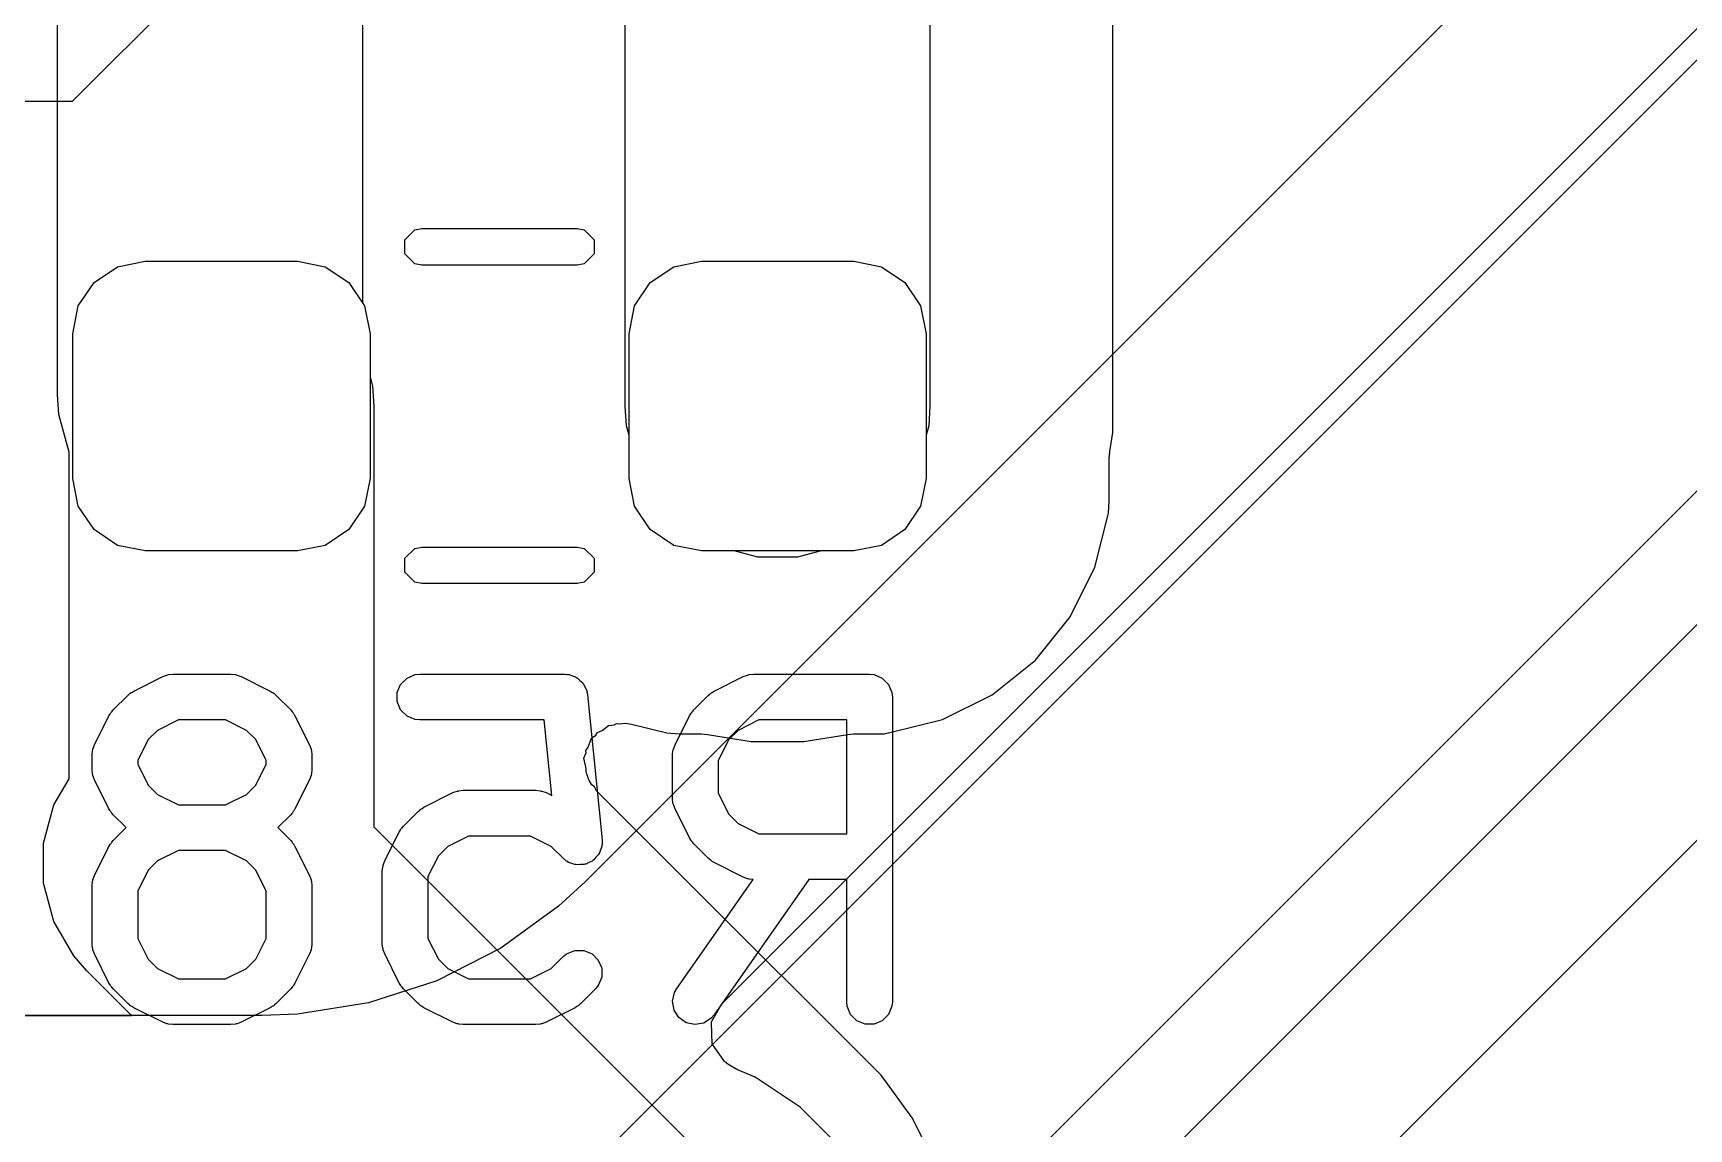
# Model space of a CAD drawing. Header units: inches. Extents: x 1.3 to 5.24, y -7.03 to -1.12.
# Drawn here: x 4.0342 to 4.2481, y -5.7824 to -5.6408 of the extents above; entities that cross this region are included whole.
import ezdxf

# ---------------------------------------------------------------- set-up
doc = ezdxf.new("R2010")
doc.units = ezdxf.units.IN
doc.header["$MEASUREMENT"] = 0
for name, color, linetype, true_color in [('B.Cu', 153, 'CONTINUOUS', 0x4d7fc4), ('B.Mask', 4, 'CONTINUOUS', 0x02ffee), ('B.Paste', 132, 'CONTINUOUS', 0x00c2c2), ('B.Silkscreen', 31, 'CONTINUOUS', 0xe8b2a7), ('F.Cu', 13, 'CONTINUOUS', 0xc83434), ('In1.Cu', 91, 'CONTINUOUS', 0x7fc87f), ('In2.Cu', 33, 'CONTINUOUS', 0xce7d2c)]:
    doc.layers.add(name, color=color, linetype=linetype, true_color=true_color)

msp = doc.modelspace()

# ---------------------------------------------------------------- linework, layer by layer
at = {"layer": 'B.Cu', "linetype": 'CONTINUOUS'}
for p, q in [((4.0374, -5.6875), (4.0374, -5.60778)), ((4.07677, -5.60778), (4.07677, -5.67564)), ((4.11073, -5.68898), (4.11073, -5.60925)), ((4.1501, -5.60925), (4.1501, -5.68898)), ((4.17374, -5.69239), (4.17374, -5.63)), ((4.07677, -5.67564), (4.07704, -5.67605)), ((4.07704, -5.67605), (4.07776, -5.67963)), ((4.07776, -5.67963), (4.07776, -5.6852)), ((4.07776, -5.6852), (4.07808, -5.68641)), ((4.07808, -5.68641), (4.07825, -5.68898)), ((4.03757, -5.69007), (4.0374, -5.6875)), ((4.07825, -5.68898), (4.07825, -5.74332)), ((4.1109, -5.69155), (4.11073, -5.68898)), ((4.1501, -5.68898), (4.14993, -5.69155)), ((4.03888, -5.69495), (4.03757, -5.69007)), ((4.11122, -5.69275), (4.1109, -5.69155)), ((4.14993, -5.69155), (4.14961, -5.69275)), ((4.11122, -5.69833), (4.11122, -5.69275)), ((4.14961, -5.69275), (4.14961, -5.69833)), ((4.17335, -5.69483), (4.17374, -5.69239)), ((4.03888, -5.73713), (4.03888, -5.69495)), ((4.17325, -5.69607), (4.17326, -5.69569)), ((4.17326, -5.69569), (4.17329, -5.6953)), ((4.17329, -5.6953), (4.17334, -5.69492)), ((4.17334, -5.69492), (4.17335, -5.69483)), ((4.17325, -5.7012), (4.17325, -5.69607)), ((4.11193, -5.70191), (4.11122, -5.69833)), ((4.14961, -5.69833), (4.14889, -5.70191)), ((4.11396, -5.70494), (4.11193, -5.70191)), ((4.14889, -5.70191), (4.14687, -5.70494)), ((4.17314, -5.70281), (4.17325, -5.7012)), ((4.17141, -5.70977), (4.17314, -5.70281)), ((4.11699, -5.70697), (4.11396, -5.70494)), ((4.14687, -5.70494), (4.14383, -5.70697)), ((4.12057, -5.70768), (4.11699, -5.70697)), ((4.1248, -5.70768), (4.12057, -5.70768)), ((4.12784, -5.70849), (4.1248, -5.70768)), ((4.13298, -5.70849), (4.12784, -5.70849)), ((4.13603, -5.70768), (4.13298, -5.70849)), ((4.14026, -5.70768), (4.13603, -5.70768)), ((4.14383, -5.70697), (4.14026, -5.70768)), ((4.16822, -5.7162), (4.17141, -5.70977)), ((4.16372, -5.72179), (4.16822, -5.7162)), ((4.15813, -5.72629), (4.16372, -5.72179)), ((4.1517, -5.72948), (4.15813, -5.72629)), ((4.10856, -5.73025), (4.10861, -5.73024)), ((4.10861, -5.73024), (4.10929, -5.73014)), ((4.10929, -5.73014), (4.10962, -5.72999)), ((4.10962, -5.72999), (4.11002, -5.73004)), ((4.11002, -5.73004), (4.11073, -5.72995)), ((4.11073, -5.72995), (4.11078, -5.72995)), ((4.11078, -5.72995), (4.11154, -5.73008)), ((4.11154, -5.73008), (4.11609, -5.73121)), ((4.14474, -5.73121), (4.1517, -5.72948)), ((4.10593, -5.73306), (4.10636, -5.7319)), ((4.10636, -5.7319), (4.10692, -5.73148)), ((4.10692, -5.73148), (4.10713, -5.73116)), ((4.10713, -5.73116), (4.10774, -5.73087)), ((4.10774, -5.73087), (4.10856, -5.73025)), ((4.11609, -5.73121), (4.11609, -5.73121)), ((4.11609, -5.73121), (4.11609, -5.73121)), ((4.11609, -5.73121), (4.1177, -5.73132)), ((4.1177, -5.73132), (4.12021, -5.73132)), ((4.12021, -5.73132), (4.1206, -5.73133)), ((4.1206, -5.73133), (4.12098, -5.73136)), ((4.12098, -5.73136), (4.12136, -5.73141)), ((4.12136, -5.73141), (4.127, -5.7323)), ((4.127, -5.7323), (4.127, -5.7323)), ((4.127, -5.7323), (4.13382, -5.7323)), ((4.13382, -5.7323), (4.13947, -5.73141)), ((4.13382, -5.7323), (4.13382, -5.7323)), ((4.13947, -5.73141), (4.13985, -5.73136)), ((4.13985, -5.73136), (4.13989, -5.73136)), ((4.13989, -5.73136), (4.14023, -5.73133)), ((4.14023, -5.73133), (4.14061, -5.73132)), ((4.14061, -5.73132), (4.1442, -5.73132)), ((4.1442, -5.73132), (4.14424, -5.7313)), ((4.14424, -5.7313), (4.14452, -5.73124)), ((4.14452, -5.73124), (4.14474, -5.73121)), ((4.14474, -5.73121), (4.14474, -5.73121)), ((4.14474, -5.73121), (4.14474, -5.73121)), ((4.1054, -5.73448), (4.10567, -5.73377)), ((4.10568, -5.73579), (4.1054, -5.73448)), ((4.10566, -5.73348), (4.10593, -5.73306)), ((4.10567, -5.73377), (4.10566, -5.73348)), ((4.10569, -5.73623), (4.10568, -5.73579)), ((4.10581, -5.73664), (4.10569, -5.73623)), ((4.1059, -5.73679), (4.10581, -5.73664)), ((4.03693, -5.7405), (4.03888, -5.73713)), ((4.10598, -5.73717), (4.1059, -5.73679)), ((4.10609, -5.73736), (4.10598, -5.73717)), ((4.1062, -5.73756), (4.10609, -5.73736)), ((4.1064, -5.7379), (4.1062, -5.73756)), ((4.10674, -5.73818), (4.1064, -5.7379)), ((4.10703, -5.73867), (4.10674, -5.73818)), ((4.12271, -5.75435), (4.10703, -5.73867)), ((4.0356, -5.74546), (4.03693, -5.7405)), ((4.07825, -5.74332), (4.10841, -5.77348)), ((4.0356, -5.7506), (4.0356, -5.74546)), ((4.03693, -5.75556), (4.0356, -5.7506)), ((4.0395, -5.76001), (4.03693, -5.75556)), ((4.13895, -5.77059), (4.12271, -5.75435)), ((4.12271, -5.75435), (4.12271, -5.75435)), ((4.0412, -5.76195), (4.0395, -5.76001)), ((4.04696, -5.76772), (4.0412, -5.76195)), ((3.70079, -5.76772), (4.04696, -5.76772)), ((4.14378, -5.77542), (4.13895, -5.77059)), ((4.10841, -5.77348), (4.10841, -5.77348)), ((4.10841, -5.77348), (4.12465, -5.78972)), ((4.14778, -5.78093), (4.14378, -5.77542)), ((4.15088, -5.78701), (4.14778, -5.78093))]:
    msp.add_line(p, q, dxfattribs=at)
at = {"layer": 'B.Mask', "linetype": 'CONTINUOUS'}
for p, q in [((4.04514, -5.67099), (4.04872, -5.67028)), ((4.04872, -5.67028), (4.06841, -5.67028)), ((4.06841, -5.67028), (4.07198, -5.67099)), ((4.11699, -5.67099), (4.12057, -5.67028)), ((4.12057, -5.67028), (4.14026, -5.67028)), ((4.14026, -5.67028), (4.14383, -5.67099)), ((4.04211, -5.67301), (4.04514, -5.67099)), ((4.07198, -5.67099), (4.07502, -5.67301)), ((4.11396, -5.67301), (4.11699, -5.67099)), ((4.14383, -5.67099), (4.14687, -5.67301)), ((4.04008, -5.67605), (4.04211, -5.67301)), ((4.07502, -5.67301), (4.07704, -5.67605)), ((4.11193, -5.67605), (4.11396, -5.67301)), ((4.14687, -5.67301), (4.14889, -5.67605)), ((4.03937, -5.67963), (4.04008, -5.67605)), ((4.07704, -5.67605), (4.07776, -5.67963)), ((4.11122, -5.67963), (4.11193, -5.67605)), ((4.14889, -5.67605), (4.14961, -5.67963)), ((4.03937, -5.69833), (4.03937, -5.67963)), ((4.07776, -5.67963), (4.07776, -5.69833)), ((4.11122, -5.69833), (4.11122, -5.67963)), ((4.14961, -5.67963), (4.14961, -5.69833)), ((4.04008, -5.70191), (4.03937, -5.69833)), ((4.07776, -5.69833), (4.07704, -5.70191)), ((4.11193, -5.70191), (4.11122, -5.69833)), ((4.14961, -5.69833), (4.14889, -5.70191)), ((4.04211, -5.70494), (4.04008, -5.70191)), ((4.07704, -5.70191), (4.07502, -5.70494)), ((4.11396, -5.70494), (4.11193, -5.70191)), ((4.14889, -5.70191), (4.14687, -5.70494)), ((4.04514, -5.70697), (4.04211, -5.70494)), ((4.07502, -5.70494), (4.07198, -5.70697)), ((4.11699, -5.70697), (4.11396, -5.70494)), ((4.14687, -5.70494), (4.14383, -5.70697)), ((4.04872, -5.70768), (4.04514, -5.70697)), ((4.06841, -5.70768), (4.04872, -5.70768)), ((4.07198, -5.70697), (4.06841, -5.70768)), ((4.12057, -5.70768), (4.11699, -5.70697)), ((4.14026, -5.70768), (4.12057, -5.70768)), ((4.14383, -5.70697), (4.14026, -5.70768))]:
    msp.add_line(p, q, dxfattribs=at)
at = {"layer": 'B.Paste', "linetype": 'CONTINUOUS'}
for p, q in [((4.04514, -5.67099), (4.04872, -5.67028)), ((4.04872, -5.67028), (4.06841, -5.67028)), ((4.06841, -5.67028), (4.07198, -5.67099)), ((4.11699, -5.67099), (4.12057, -5.67028)), ((4.12057, -5.67028), (4.14026, -5.67028)), ((4.14026, -5.67028), (4.14383, -5.67099)), ((4.04211, -5.67301), (4.04514, -5.67099)), ((4.07198, -5.67099), (4.07502, -5.67301)), ((4.11396, -5.67301), (4.11699, -5.67099)), ((4.14383, -5.67099), (4.14687, -5.67301)), ((4.04008, -5.67605), (4.04211, -5.67301)), ((4.07502, -5.67301), (4.07704, -5.67605)), ((4.11193, -5.67605), (4.11396, -5.67301)), ((4.14687, -5.67301), (4.14889, -5.67605)), ((4.03937, -5.67963), (4.04008, -5.67605)), ((4.07704, -5.67605), (4.07776, -5.67963)), ((4.11122, -5.67963), (4.11193, -5.67605)), ((4.14889, -5.67605), (4.14961, -5.67963)), ((4.03937, -5.69833), (4.03937, -5.67963)), ((4.07776, -5.67963), (4.07776, -5.69833)), ((4.11122, -5.69833), (4.11122, -5.67963)), ((4.14961, -5.67963), (4.14961, -5.69833)), ((4.04008, -5.70191), (4.03937, -5.69833)), ((4.07776, -5.69833), (4.07704, -5.70191)), ((4.11193, -5.70191), (4.11122, -5.69833)), ((4.14961, -5.69833), (4.14889, -5.70191)), ((4.04211, -5.70494), (4.04008, -5.70191)), ((4.07704, -5.70191), (4.07502, -5.70494)), ((4.11396, -5.70494), (4.11193, -5.70191)), ((4.14889, -5.70191), (4.14687, -5.70494)), ((4.04514, -5.70697), (4.04211, -5.70494)), ((4.07502, -5.70494), (4.07198, -5.70697)), ((4.11699, -5.70697), (4.11396, -5.70494)), ((4.14687, -5.70494), (4.14383, -5.70697)), ((4.04872, -5.70768), (4.04514, -5.70697)), ((4.06841, -5.70768), (4.04872, -5.70768)), ((4.07198, -5.70697), (4.06841, -5.70768)), ((4.12057, -5.70768), (4.11699, -5.70697)), ((4.14026, -5.70768), (4.12057, -5.70768)), ((4.14383, -5.70697), (4.14026, -5.70768))]:
    msp.add_line(p, q, dxfattribs=at)
at = {"layer": 'B.Silkscreen', "linetype": 'CONTINUOUS'}
for p, q in [((4.08356, -5.66622), (4.08446, -5.66604)), ((4.08446, -5.66604), (4.10452, -5.66604)), ((4.10452, -5.66604), (4.10542, -5.66622)), ((4.08228, -5.6675), (4.08356, -5.66622)), ((4.08228, -5.66931), (4.08228, -5.6675)), ((4.10542, -5.66622), (4.1067, -5.6675)), ((4.1067, -5.6675), (4.1067, -5.66931)), ((4.08356, -5.67059), (4.08228, -5.66931)), ((4.1067, -5.66931), (4.10542, -5.67059)), ((4.08446, -5.67077), (4.08356, -5.67059)), ((4.10452, -5.67077), (4.08446, -5.67077)), ((4.10542, -5.67059), (4.10452, -5.67077)), ((4.08228, -5.70864), (4.08356, -5.70736)), ((4.08228, -5.71045), (4.08228, -5.70864)), ((4.08356, -5.70736), (4.08446, -5.70719)), ((4.08446, -5.70719), (4.10452, -5.70719)), ((4.10452, -5.70719), (4.10542, -5.70736)), ((4.10542, -5.70736), (4.1067, -5.70864)), ((4.1067, -5.70864), (4.1067, -5.71045)), ((4.08356, -5.71173), (4.08228, -5.71045)), ((4.1067, -5.71045), (4.10542, -5.71173)), ((4.08446, -5.71191), (4.08356, -5.71173)), ((4.10452, -5.71191), (4.08446, -5.71191)), ((4.10542, -5.71173), (4.10452, -5.71191)), ((4.05099, -5.72393), (4.05153, -5.72372)), ((4.05153, -5.72372), (4.05163, -5.72371)), ((4.05163, -5.72371), (4.05173, -5.72367)), ((4.05173, -5.72367), (4.05231, -5.72361)), ((4.05231, -5.72361), (4.0598, -5.72361)), ((4.0598, -5.72361), (4.06038, -5.72367)), ((4.06038, -5.72367), (4.06048, -5.72371)), ((4.06048, -5.72371), (4.06058, -5.72372)), ((4.06058, -5.72372), (4.06113, -5.72393)), ((4.08254, -5.72411), (4.0836, -5.72367)), ((4.0836, -5.72367), (4.08418, -5.72361)), ((4.08418, -5.72361), (4.10292, -5.72361)), ((4.10292, -5.72361), (4.10314, -5.72364)), ((4.10314, -5.72364), (4.10321, -5.72363)), ((4.10321, -5.72363), (4.10328, -5.72365)), ((4.10328, -5.72365), (4.1035, -5.72367)), ((4.1035, -5.72367), (4.1039, -5.72384)), ((4.12598, -5.72393), (4.12652, -5.72372)), ((4.12652, -5.72372), (4.12662, -5.72371)), ((4.12662, -5.72371), (4.12672, -5.72367)), ((4.12672, -5.72367), (4.1273, -5.72361)), ((4.1273, -5.72361), (4.14229, -5.72361)), ((4.14229, -5.72361), (4.14287, -5.72367)), ((4.14287, -5.72367), (4.14394, -5.72411)), ((4.04692, -5.72599), (4.04699, -5.72596)), ((4.04699, -5.72596), (4.04724, -5.7258)), ((4.04724, -5.7258), (4.05099, -5.72393)), ((4.06113, -5.72393), (4.06488, -5.7258)), ((4.06488, -5.7258), (4.06512, -5.72596)), ((4.06512, -5.72596), (4.0652, -5.72599)), ((4.08128, -5.72599), (4.08172, -5.72493)), ((4.08172, -5.72493), (4.08254, -5.72411)), ((4.1039, -5.72384), (4.10431, -5.72396)), ((4.10431, -5.72396), (4.10443, -5.72406)), ((4.10443, -5.72406), (4.10457, -5.72411)), ((4.10457, -5.72411), (4.10487, -5.72442)), ((4.10487, -5.72442), (4.1052, -5.72469)), ((4.1052, -5.72469), (4.10527, -5.72482)), ((4.10527, -5.72482), (4.10538, -5.72493)), ((4.10538, -5.72493), (4.10554, -5.72533)), ((4.10554, -5.72533), (4.10575, -5.72571)), ((4.10575, -5.72571), (4.10579, -5.72592)), ((4.10579, -5.72592), (4.10582, -5.72599)), ((4.12191, -5.72599), (4.12198, -5.72596)), ((4.12198, -5.72596), (4.12223, -5.7258)), ((4.12223, -5.7258), (4.12598, -5.72393)), ((4.14394, -5.72411), (4.14475, -5.72493)), ((4.14475, -5.72493), (4.14519, -5.72599)), ((4.04459, -5.72823), (4.04647, -5.72635)), ((4.04647, -5.72635), (4.04669, -5.72617)), ((4.04669, -5.72617), (4.04675, -5.72611)), ((4.04675, -5.72611), (4.04683, -5.72605)), ((4.04683, -5.72605), (4.04692, -5.72599)), ((4.0652, -5.72599), (4.06528, -5.72605)), ((4.06528, -5.72605), (4.06536, -5.72611)), ((4.06536, -5.72611), (4.06542, -5.72617)), ((4.06542, -5.72617), (4.06564, -5.72635)), ((4.06564, -5.72635), (4.06752, -5.72823)), ((4.08128, -5.72714), (4.08128, -5.72599)), ((4.08172, -5.72821), (4.08128, -5.72714)), ((4.10582, -5.72599), (4.10582, -5.72606)), ((4.10582, -5.72606), (4.10586, -5.72627)), ((4.10586, -5.72627), (4.10774, -5.74502)), ((4.11958, -5.72823), (4.12146, -5.72635)), ((4.12146, -5.72635), (4.12169, -5.72617)), ((4.12169, -5.72617), (4.12174, -5.72611)), ((4.12174, -5.72611), (4.12183, -5.72605)), ((4.12183, -5.72605), (4.12191, -5.72599)), ((4.14519, -5.72599), (4.14525, -5.72657)), ((4.14525, -5.72657), (4.14525, -5.76594)), ((4.04217, -5.73275), (4.04404, -5.729)), ((4.04404, -5.729), (4.0442, -5.72875)), ((4.0442, -5.72875), (4.04423, -5.72868)), ((4.04423, -5.72868), (4.04429, -5.7286)), ((4.04429, -5.7286), (4.04435, -5.72851)), ((4.04435, -5.72851), (4.04441, -5.72846)), ((4.04441, -5.72846), (4.04459, -5.72823)), ((4.053, -5.72952), (4.05031, -5.73087)), ((4.05911, -5.72952), (4.053, -5.72952)), ((4.06181, -5.73087), (4.05911, -5.72952)), ((4.06752, -5.72823), (4.0677, -5.72846)), ((4.0677, -5.72846), (4.06776, -5.72851)), ((4.06776, -5.72851), (4.06782, -5.7286)), ((4.06782, -5.7286), (4.06788, -5.72868)), ((4.06788, -5.72868), (4.06791, -5.72875)), ((4.06791, -5.72875), (4.06807, -5.729)), ((4.06807, -5.729), (4.06995, -5.73275)), ((4.08254, -5.72902), (4.08172, -5.72821)), ((4.0836, -5.72946), (4.08254, -5.72902)), ((4.08418, -5.72952), (4.0836, -5.72946)), ((4.10025, -5.72952), (4.08418, -5.72952)), ((4.10123, -5.73929), (4.10025, -5.72952)), ((4.11716, -5.73275), (4.11903, -5.729)), ((4.11903, -5.729), (4.11919, -5.72875)), ((4.11919, -5.72875), (4.11922, -5.72868)), ((4.11922, -5.72868), (4.11928, -5.7286)), ((4.11928, -5.7286), (4.11934, -5.72851)), ((4.11934, -5.72851), (4.1194, -5.72846)), ((4.1194, -5.72846), (4.11958, -5.72823)), ((4.12799, -5.72952), (4.1253, -5.73087)), ((4.13934, -5.72952), (4.12799, -5.72952)), ((4.13934, -5.74424), (4.13934, -5.72952)), ((4.04911, -5.73207), (4.04776, -5.73476)), ((4.05031, -5.73087), (4.04911, -5.73207)), ((4.063, -5.73207), (4.06181, -5.73087)), ((4.06435, -5.73476), (4.063, -5.73207)), ((4.1241, -5.73207), (4.12275, -5.73476)), ((4.1253, -5.73087), (4.1241, -5.73207)), ((4.04185, -5.73407), (4.04191, -5.73349)), ((4.04185, -5.73594), (4.04185, -5.73407)), ((4.04191, -5.73349), (4.04195, -5.73339)), ((4.04195, -5.73339), (4.04196, -5.73329)), ((4.04196, -5.73329), (4.04217, -5.73275)), ((4.06995, -5.73275), (4.07015, -5.73329)), ((4.07015, -5.73329), (4.07016, -5.73339)), ((4.07016, -5.73339), (4.0702, -5.73349)), ((4.0702, -5.73349), (4.07026, -5.73407)), ((4.07026, -5.73407), (4.07026, -5.73594)), ((4.11684, -5.73407), (4.1169, -5.73349)), ((4.11684, -5.73969), (4.11684, -5.73407)), ((4.1169, -5.73349), (4.11694, -5.73339)), ((4.11694, -5.73339), (4.11695, -5.73329)), ((4.11695, -5.73329), (4.11716, -5.73275)), ((4.04191, -5.73652), (4.04185, -5.73594)), ((4.04195, -5.73662), (4.04191, -5.73652)), ((4.04196, -5.73672), (4.04195, -5.73662)), ((4.04776, -5.73476), (4.04776, -5.73524)), ((4.04776, -5.73524), (4.04911, -5.73794)), ((4.063, -5.73794), (4.06435, -5.73524)), ((4.06435, -5.73524), (4.06435, -5.73476)), ((4.07016, -5.73662), (4.07015, -5.73672)), ((4.0702, -5.73652), (4.07016, -5.73662)), ((4.07026, -5.73594), (4.0702, -5.73652)), ((4.12275, -5.73476), (4.12275, -5.73899)), ((4.04217, -5.73726), (4.04196, -5.73672)), ((4.04404, -5.74101), (4.04217, -5.73726)), ((4.04911, -5.73794), (4.05031, -5.73914)), ((4.06181, -5.73914), (4.063, -5.73794)), ((4.06995, -5.73726), (4.06807, -5.74101)), ((4.07015, -5.73672), (4.06995, -5.73726)), ((4.08848, -5.73892), (4.08902, -5.73872)), ((4.08902, -5.73872), (4.08913, -5.73871)), ((4.08913, -5.73871), (4.08923, -5.73867)), ((4.08923, -5.73867), (4.0898, -5.73861)), ((4.0898, -5.73861), (4.09918, -5.73861)), ((4.09918, -5.73861), (4.09975, -5.73867)), ((4.09975, -5.73867), (4.09985, -5.73871)), ((4.09985, -5.73871), (4.09995, -5.73872)), ((4.09995, -5.73872), (4.1005, -5.73892)), ((4.05031, -5.73914), (4.053, -5.74049)), ((4.053, -5.74049), (4.05911, -5.74049)), ((4.05911, -5.74049), (4.06181, -5.73914)), ((4.08448, -5.74096), (4.08473, -5.7408)), ((4.08473, -5.7408), (4.08848, -5.73892)), ((4.1005, -5.73892), (4.10123, -5.73929)), ((4.1169, -5.74027), (4.11684, -5.73969)), ((4.11694, -5.74037), (4.1169, -5.74027)), ((4.11695, -5.74047), (4.11694, -5.74037)), ((4.11716, -5.74101), (4.11695, -5.74047)), ((4.12275, -5.73899), (4.1241, -5.74169)), ((4.0442, -5.74126), (4.04404, -5.74101)), ((4.04423, -5.74133), (4.0442, -5.74126)), ((4.04429, -5.74141), (4.04423, -5.74133)), ((4.04435, -5.7415), (4.04429, -5.74141)), ((4.04441, -5.74155), (4.04435, -5.7415)), ((4.04459, -5.74178), (4.04441, -5.74155)), ((4.04626, -5.74344), (4.04459, -5.74178)), ((4.06752, -5.74178), (4.06586, -5.74344)), ((4.0677, -5.74155), (4.06752, -5.74178)), ((4.06776, -5.7415), (4.0677, -5.74155)), ((4.06782, -5.74141), (4.06776, -5.7415)), ((4.06788, -5.74133), (4.06782, -5.74141)), ((4.06791, -5.74126), (4.06788, -5.74133)), ((4.06807, -5.74101), (4.06791, -5.74126)), ((4.08209, -5.74323), (4.08396, -5.74135)), ((4.08396, -5.74135), (4.08419, -5.74117)), ((4.08419, -5.74117), (4.08424, -5.74111)), ((4.08424, -5.74111), (4.08433, -5.74105)), ((4.08433, -5.74105), (4.08441, -5.74099)), ((4.08441, -5.74099), (4.08448, -5.74096)), ((4.11903, -5.74476), (4.11716, -5.74101)), ((4.1241, -5.74169), (4.1253, -5.74289)), ((4.1253, -5.74289), (4.12799, -5.74424)), ((4.04441, -5.74533), (4.04459, -5.7451)), ((4.04459, -5.7451), (4.04626, -5.74344)), ((4.06586, -5.74344), (4.06752, -5.7451)), ((4.06752, -5.7451), (4.0677, -5.74533)), ((4.07966, -5.74774), (4.08154, -5.74399)), ((4.08154, -5.74399), (4.08169, -5.74375)), ((4.08169, -5.74375), (4.08172, -5.74367)), ((4.08172, -5.74367), (4.08179, -5.74359)), ((4.08179, -5.74359), (4.08184, -5.7435)), ((4.08184, -5.7435), (4.0819, -5.74345)), ((4.0819, -5.74345), (4.08209, -5.74323)), ((4.0905, -5.74452), (4.0878, -5.74587)), ((4.09848, -5.74452), (4.0905, -5.74452)), ((4.10118, -5.74587), (4.09848, -5.74452)), ((4.10774, -5.74502), (4.10774, -5.7456)), ((4.11919, -5.74501), (4.11903, -5.74476)), ((4.11922, -5.74508), (4.11919, -5.74501)), ((4.11928, -5.74516), (4.11922, -5.74508)), ((4.11934, -5.74525), (4.11928, -5.74516)), ((4.12799, -5.74424), (4.13934, -5.74424)), ((4.04217, -5.74962), (4.04404, -5.74587)), ((4.04404, -5.74587), (4.0442, -5.74562)), ((4.0442, -5.74562), (4.04423, -5.74555)), ((4.04423, -5.74555), (4.04429, -5.74547)), ((4.04429, -5.74547), (4.04435, -5.74538)), ((4.04435, -5.74538), (4.04441, -5.74533)), ((4.053, -5.74639), (4.05031, -5.74774)), ((4.05911, -5.74639), (4.053, -5.74639)), ((4.06181, -5.74774), (4.05911, -5.74639)), ((4.0677, -5.74533), (4.06776, -5.74538)), ((4.06776, -5.74538), (4.06782, -5.74547)), ((4.06782, -5.74547), (4.06788, -5.74555)), ((4.06788, -5.74555), (4.06791, -5.74562)), ((4.06791, -5.74562), (4.06807, -5.74587)), ((4.06807, -5.74587), (4.06995, -5.74962)), ((4.0866, -5.74706), (4.08525, -5.74976)), ((4.0878, -5.74587), (4.0866, -5.74706)), ((4.10271, -5.7474), (4.10118, -5.74587)), ((4.10695, -5.74726), (4.10668, -5.74759)), ((4.10725, -5.74696), (4.10695, -5.74726)), ((4.10731, -5.74682), (4.10725, -5.74696)), ((4.10741, -5.7467), (4.10731, -5.74682)), ((4.10753, -5.74629), (4.10741, -5.7467)), ((4.1077, -5.74589), (4.10753, -5.74629)), ((4.10774, -5.7456), (4.1077, -5.74574)), ((4.1077, -5.74574), (4.1077, -5.74589)), ((4.1194, -5.7453), (4.11934, -5.74525)), ((4.11958, -5.74553), (4.1194, -5.7453)), ((4.12146, -5.7474), (4.11958, -5.74553)), ((4.04911, -5.74894), (4.04776, -5.75164)), ((4.05031, -5.74774), (4.04911, -5.74894)), ((4.063, -5.74894), (4.06181, -5.74774)), ((4.06435, -5.75164), (4.063, -5.74894)), ((4.07935, -5.74906), (4.07941, -5.74849)), ((4.07935, -5.75844), (4.07935, -5.74906)), ((4.07941, -5.74849), (4.07945, -5.74839)), ((4.07945, -5.74828), (4.07966, -5.74774)), ((4.07945, -5.74839), (4.07945, -5.74828)), ((4.10316, -5.74777), (4.10271, -5.7474)), ((4.1033, -5.74783), (4.10316, -5.74777)), ((4.10341, -5.74792), (4.1033, -5.74783)), ((4.10382, -5.74805), (4.10341, -5.74792)), ((4.10422, -5.74821), (4.10382, -5.74805)), ((4.10437, -5.74821), (4.10422, -5.74821)), ((4.10451, -5.74825), (4.10437, -5.74821)), ((4.10494, -5.74821), (4.10451, -5.74825)), ((4.10538, -5.74821), (4.10494, -5.74821)), ((4.10551, -5.74815), (4.10538, -5.74821)), ((4.10566, -5.74814), (4.10551, -5.74815)), ((4.10604, -5.74794), (4.10566, -5.74814)), ((4.10644, -5.74777), (4.10604, -5.74794)), ((4.10654, -5.74767), (4.10644, -5.74777)), ((4.10668, -5.74759), (4.10654, -5.74767)), ((4.12169, -5.74759), (4.12146, -5.7474)), ((4.12174, -5.74765), (4.12169, -5.74759)), ((4.12183, -5.7477), (4.12174, -5.74765)), ((4.12191, -5.74777), (4.12183, -5.7477)), ((4.12198, -5.7478), (4.12191, -5.74777)), ((4.12223, -5.74796), (4.12198, -5.7478)), ((4.12598, -5.74983), (4.12223, -5.74796)), ((4.04185, -5.75094), (4.04191, -5.75036)), ((4.04185, -5.75844), (4.04185, -5.75094)), ((4.04191, -5.75036), (4.04195, -5.75027)), ((4.04195, -5.75027), (4.04196, -5.75016)), ((4.04196, -5.75016), (4.04217, -5.74962)), ((4.04776, -5.75164), (4.04776, -5.75774)), ((4.06435, -5.75774), (4.06435, -5.75164)), ((4.06995, -5.74962), (4.07015, -5.75016)), ((4.07015, -5.75016), (4.07016, -5.75027)), ((4.07016, -5.75027), (4.0702, -5.75036)), ((4.0702, -5.75036), (4.07026, -5.75094)), ((4.07026, -5.75094), (4.07026, -5.75844)), ((4.08525, -5.74976), (4.08525, -5.75774)), ((4.11738, -5.76424), (4.12725, -5.75014)), ((4.13446, -5.75014), (4.12222, -5.76763)), ((4.12652, -5.75004), (4.12598, -5.74983)), ((4.12662, -5.75005), (4.12652, -5.75004)), ((4.12672, -5.75009), (4.12662, -5.75005)), ((4.12725, -5.75014), (4.12672, -5.75009)), ((4.13934, -5.75014), (4.13446, -5.75014)), ((4.13934, -5.76594), (4.13934, -5.75014)), ((4.04776, -5.75774), (4.04911, -5.76044)), ((4.063, -5.76044), (4.06435, -5.75774)), ((4.08525, -5.75774), (4.0866, -5.76044)), ((4.04191, -5.75901), (4.04185, -5.75844)), ((4.04195, -5.75911), (4.04191, -5.75901)), ((4.04196, -5.75922), (4.04195, -5.75911)), ((4.04217, -5.75976), (4.04196, -5.75922)), ((4.04404, -5.76351), (4.04217, -5.75976)), ((4.06995, -5.75976), (4.06807, -5.76351)), ((4.07015, -5.75922), (4.06995, -5.75976)), ((4.07016, -5.75911), (4.07015, -5.75922)), ((4.0702, -5.75901), (4.07016, -5.75911)), ((4.07026, -5.75844), (4.0702, -5.75901)), ((4.07941, -5.75901), (4.07935, -5.75844)), ((4.07945, -5.75911), (4.07941, -5.75901)), ((4.07945, -5.75922), (4.07945, -5.75911)), ((4.07966, -5.75976), (4.07945, -5.75922)), ((4.08154, -5.76351), (4.07966, -5.75976)), ((4.10118, -5.76164), (4.10271, -5.7601)), ((4.10271, -5.7601), (4.10316, -5.75973)), ((4.10316, -5.75973), (4.10422, -5.75929)), ((4.10422, -5.75929), (4.10538, -5.75929)), ((4.10538, -5.75929), (4.10644, -5.75973)), ((4.10644, -5.75973), (4.10725, -5.76055)), ((4.04911, -5.76044), (4.05031, -5.76164)), ((4.05031, -5.76164), (4.053, -5.76298)), ((4.05911, -5.76298), (4.06181, -5.76164)), ((4.06181, -5.76164), (4.063, -5.76044)), ((4.0866, -5.76044), (4.0878, -5.76164)), ((4.0878, -5.76164), (4.0905, -5.76298)), ((4.09848, -5.76298), (4.10118, -5.76164)), ((4.10725, -5.76055), (4.1077, -5.76161)), ((4.1077, -5.76161), (4.1077, -5.76276)), ((4.0442, -5.76376), (4.04404, -5.76351)), ((4.04423, -5.76383), (4.0442, -5.76376)), ((4.04429, -5.76391), (4.04423, -5.76383)), ((4.04435, -5.764), (4.04429, -5.76391)), ((4.04441, -5.76405), (4.04435, -5.764)), ((4.04459, -5.76428), (4.04441, -5.76405)), ((4.04647, -5.76615), (4.04459, -5.76428)), ((4.053, -5.76298), (4.05911, -5.76298)), ((4.06752, -5.76428), (4.06564, -5.76615)), ((4.0677, -5.76405), (4.06752, -5.76428)), ((4.06776, -5.764), (4.0677, -5.76405)), ((4.06782, -5.76391), (4.06776, -5.764)), ((4.06788, -5.76383), (4.06782, -5.76391)), ((4.06791, -5.76376), (4.06788, -5.76383)), ((4.06807, -5.76351), (4.06791, -5.76376)), ((4.08169, -5.76376), (4.08154, -5.76351)), ((4.08172, -5.76383), (4.08169, -5.76376)), ((4.08179, -5.76391), (4.08172, -5.76383)), ((4.08184, -5.764), (4.08179, -5.76391)), ((4.0819, -5.76405), (4.08184, -5.764)), ((4.08209, -5.76428), (4.0819, -5.76405)), ((4.08396, -5.76615), (4.08209, -5.76428)), ((4.0905, -5.76298), (4.09848, -5.76298)), ((4.10689, -5.76428), (4.10501, -5.76615)), ((4.10725, -5.76383), (4.10689, -5.76428)), ((4.1077, -5.76276), (4.10725, -5.76383)), ((4.11709, -5.76475), (4.11738, -5.76424)), ((4.04669, -5.76634), (4.04647, -5.76615)), ((4.04675, -5.7664), (4.04669, -5.76634)), ((4.04683, -5.76645), (4.04675, -5.7664)), ((4.04692, -5.76652), (4.04683, -5.76645)), ((4.04699, -5.76655), (4.04692, -5.76652)), ((4.04724, -5.7667), (4.04699, -5.76655)), ((4.06512, -5.76655), (4.06488, -5.7667)), ((4.0652, -5.76652), (4.06512, -5.76655)), ((4.06528, -5.76645), (4.0652, -5.76652)), ((4.06536, -5.7664), (4.06528, -5.76645)), ((4.06542, -5.76634), (4.06536, -5.7664)), ((4.06564, -5.76615), (4.06542, -5.76634)), ((4.08419, -5.76634), (4.08396, -5.76615)), ((4.08424, -5.7664), (4.08419, -5.76634)), ((4.08433, -5.76645), (4.08424, -5.7664)), ((4.08441, -5.76652), (4.08433, -5.76645)), ((4.08448, -5.76655), (4.08441, -5.76652)), ((4.08473, -5.7667), (4.08448, -5.76655)), ((4.10449, -5.76655), (4.10425, -5.7667)), ((4.10457, -5.76652), (4.10449, -5.76655)), ((4.10465, -5.76645), (4.10457, -5.76652)), ((4.10473, -5.7664), (4.10465, -5.76645)), ((4.10479, -5.76634), (4.10473, -5.7664)), ((4.10501, -5.76615), (4.10479, -5.76634)), ((4.11685, -5.76587), (4.11709, -5.76475)), ((4.11705, -5.76701), (4.11685, -5.76587)), ((4.1394, -5.76651), (4.13934, -5.76594)), ((4.13984, -5.76758), (4.1394, -5.76651)), ((4.14519, -5.76651), (4.14475, -5.76758)), ((4.14525, -5.76594), (4.14519, -5.76651)), ((4.05099, -5.76858), (4.04724, -5.7667)), ((4.05153, -5.76879), (4.05099, -5.76858)), ((4.06113, -5.76858), (4.06058, -5.76879)), ((4.06488, -5.7667), (4.06113, -5.76858)), ((4.08848, -5.76858), (4.08473, -5.7667)), ((4.08902, -5.76879), (4.08848, -5.76858)), ((4.1005, -5.76858), (4.09995, -5.76879)), ((4.10425, -5.7667), (4.1005, -5.76858)), ((4.11766, -5.76798), (4.11705, -5.76701)), ((4.11861, -5.76864), (4.11766, -5.76798)), ((4.11973, -5.76889), (4.11861, -5.76864)), ((4.12087, -5.76869), (4.11973, -5.76889)), ((4.12184, -5.76807), (4.12087, -5.76869)), ((4.12222, -5.76763), (4.12184, -5.76807)), ((4.14065, -5.76839), (4.13984, -5.76758)), ((4.14172, -5.76883), (4.14065, -5.76839)), ((4.14394, -5.76839), (4.14287, -5.76883)), ((4.14475, -5.76758), (4.14394, -5.76839)), ((4.05163, -5.76879), (4.05153, -5.76879)), ((4.05173, -5.76883), (4.05163, -5.76879)), ((4.05231, -5.76889), (4.05173, -5.76883)), ((4.0598, -5.76889), (4.05231, -5.76889)), ((4.06038, -5.76883), (4.0598, -5.76889)), ((4.06048, -5.76879), (4.06038, -5.76883)), ((4.06058, -5.76879), (4.06048, -5.76879)), ((4.08913, -5.76879), (4.08902, -5.76879)), ((4.08923, -5.76883), (4.08913, -5.76879)), ((4.0898, -5.76889), (4.08923, -5.76883)), ((4.09918, -5.76889), (4.0898, -5.76889)), ((4.09975, -5.76883), (4.09918, -5.76889)), ((4.09985, -5.76879), (4.09975, -5.76883)), ((4.09995, -5.76879), (4.09985, -5.76879)), ((4.14287, -5.76883), (4.14172, -5.76883))]:
    msp.add_line(p, q, dxfattribs=at)
at = {"layer": 'F.Cu', "linetype": 'CONTINUOUS'}
for p, q in [((4.03932, -5.64961), (4.39604, -5.29289)), ((4.47955, -5.3764), (4.10554, -5.75042)), ((4.1232, -5.76619), (4.2594, -5.63)), ((3.91732, -5.64961), (4.03932, -5.64961)), ((4.10554, -5.75042), (4.10213, -5.75357)), ((4.10213, -5.75357), (4.09464, -5.75901)), ((4.09464, -5.75901), (4.08638, -5.76322)), ((4.08638, -5.76322), (4.07757, -5.76608)), ((4.07757, -5.76608), (4.06841, -5.76753)), ((4.12193, -5.76843), (4.1232, -5.76619)), ((4.06378, -5.76772), (3.91732, -5.76772)), ((4.06841, -5.76753), (4.06378, -5.76772)), ((4.12188, -5.76863), (4.12193, -5.76843)), ((4.12197, -5.77138), (4.12188, -5.76863)), ((4.12354, -5.77364), (4.12197, -5.77138)), ((4.12397, -5.77398), (4.12354, -5.77364)), ((4.12516, -5.77469), (4.12397, -5.77398)), ((4.12752, -5.77567), (4.12516, -5.77469)), ((4.12516, -5.77469), (4.12516, -5.77469)), ((4.13333, -5.77955), (4.12752, -5.77567)), ((4.12752, -5.77567), (4.12752, -5.77567)), ((4.13827, -5.78449), (4.13333, -5.77955)), ((4.13333, -5.77955), (4.13333, -5.77955)), ((4.13333, -5.77955), (4.13333, -5.77955))]:
    msp.add_line(p, q, dxfattribs=at)
at = {"layer": 'In1.Cu', "linetype": 'CONTINUOUS'}
for p, q in [((4.10025, -5.79317), (4.45458, -5.43884)), ((4.47666, -5.47244), (4.12809, -5.82101))]:
    msp.add_line(p, q, dxfattribs=at)
at = {"layer": 'In2.Cu', "linetype": 'CONTINUOUS'}
for p, q in [((4.1101, -5.8563), (4.5374, -5.42899)), ((4.5542, -5.44003), (4.12113, -5.8731))]:
    msp.add_line(p, q, dxfattribs=at)

doc.saveas('drawing.dxf')
